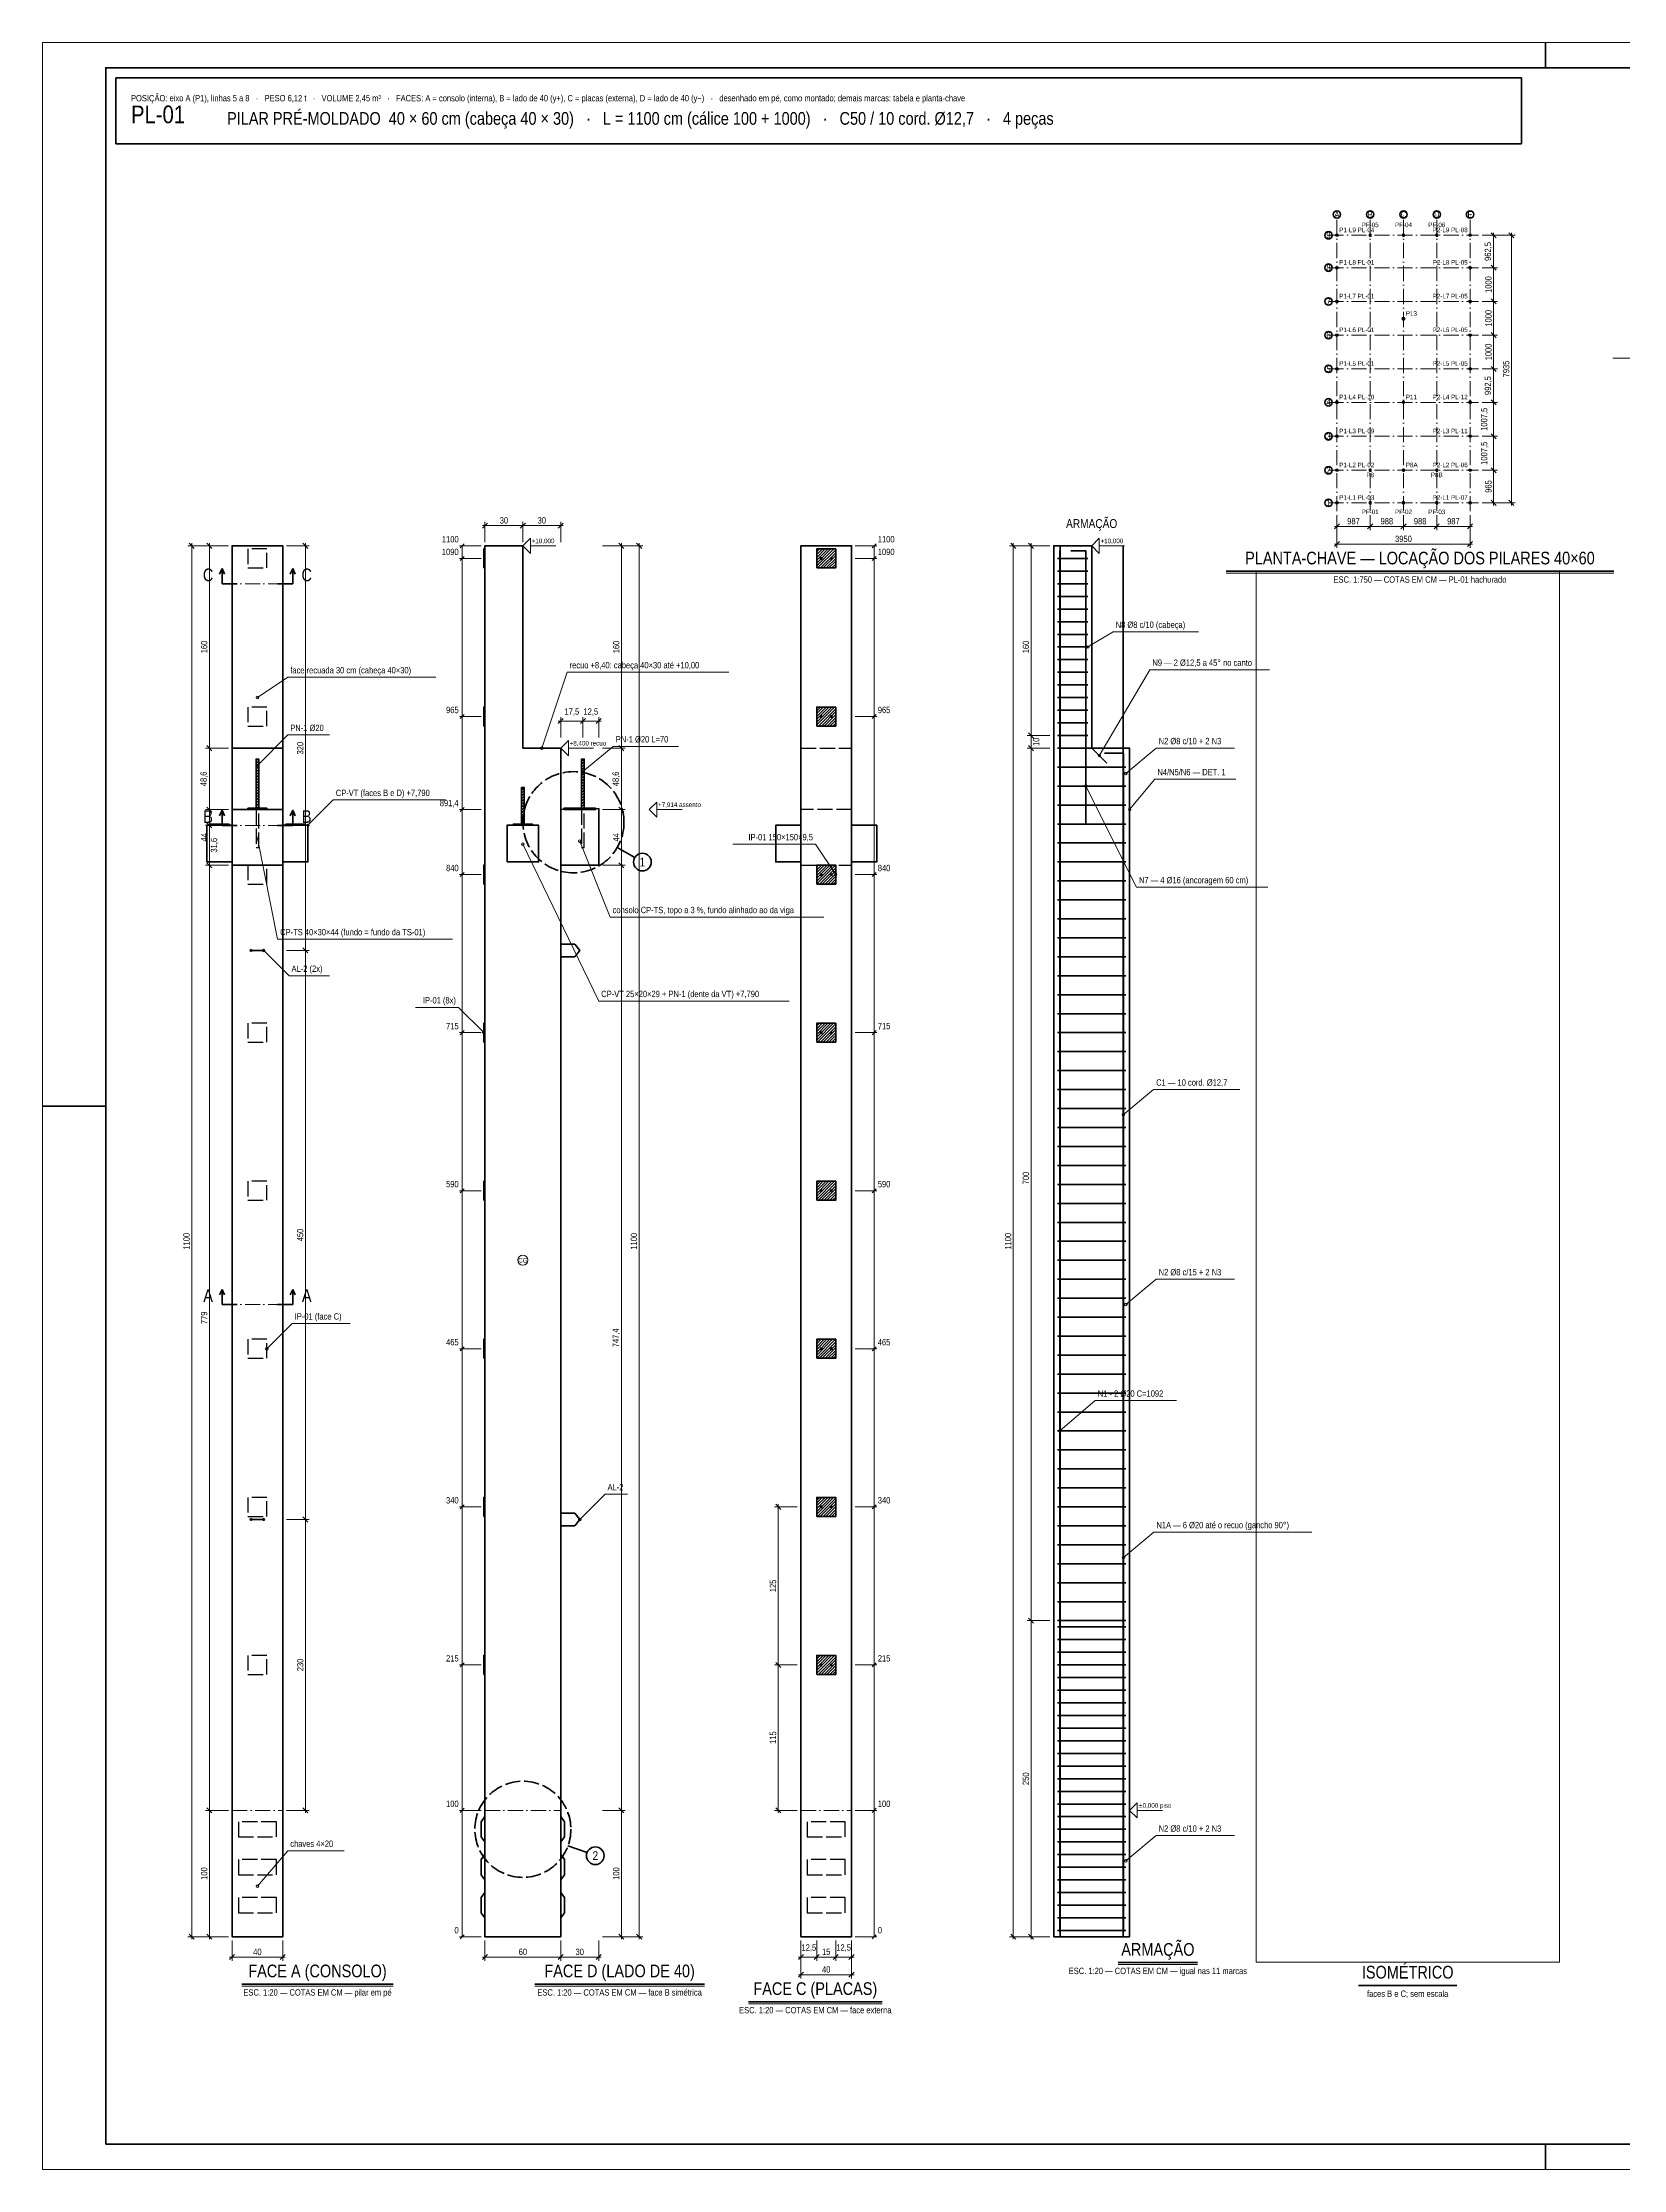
# Model space of a CAD drawing. Header units: millimetres. Extents: x 0 to 1189, y 0 to 841.
# Drawn here: x 0 to 625, y 0 to 841 of the extents above; entities that cross this region are included whole.
import ezdxf
from ezdxf.enums import TextEntityAlignment as Align

# ---------------------------------------------------------------- set-up
doc = ezdxf.new("R2010")
doc.units = ezdxf.units.MM
doc.header["$LTSCALE"] = 0.5
doc.linetypes.add('ACAD_ISO02W100', pattern=[15, 12, -3])
doc.linetypes.add('ACAD_ISO10W100', pattern=[18, 12, -3, 0, -3])
for name, color, linetype, lineweight in [('ARM_PROT', 3, 'Continuous', 50), ('ARM_TRANSV', 6, 'Continuous', 50), ('ARMADURA', 5, 'Continuous', 50), ('CARIMBO', 7, 'Continuous', 35), ('CARIMBO_FINO', 8, 'Continuous', 18), ('CHAMADA', 7, 'Continuous', 18), ('CORTADO', 7, 'Continuous', 70), ('COTA', 1, 'Continuous', 18), ('EIXO', 8, 'ACAD_ISO10W100', 18), ('HACHURA', 8, 'Continuous', 13), ('INDICACAO', 7, 'Continuous', 50), ('METALICA', 30, 'Continuous', 50), ('MOLDURA', 7, 'Continuous', 70), ('OCULTA', 8, 'ACAD_ISO02W100', 25), ('TEXTO', 7, 'Continuous', 25), ('TITULO', 7, 'Continuous', 50), ('VISTA', 7, 'Continuous', 35)]:
    doc.layers.add(name, color=color, linetype=linetype, lineweight=lineweight)
doc.styles.add('ND', font='DejaVuSansCondensed.ttf')
doc.dimstyles.new('ND', dxfattribs={"dimtxt": 2.5, "dimasz": 2, "dimexe": 1.5, "dimexo": 1.5, "dimgap": 0.8, "dimtad": 1, "dimdec": 0, "dimtxsty": 'ND', "dimtsz": 1, "dimcen": 2.5, "dimdle": 1, "dimclrd": 1, "dimclre": 1, "dimclrt": 1, "dimazin": 3, "dimtfac": 1, "dimtmove": 0, "dimatfit": 3, "dimlwd": 18, "dimlwe": 18})

msp = doc.modelspace()

# ---------------------------------------------------------------- hatches: boundary and pattern name
at = {"layer": 'HACHURA'}
h = msp.add_hatch(dxfattribs=at)
h.set_pattern_fill('ANSI31', scale=0.3)
h.paths.add_polyline_path([(511.6, 751.7), (512.4, 751.7), (512.4, 752.2333), (511.6, 752.2333)])
h = msp.add_hatch(dxfattribs=at)
h.set_pattern_fill('ANSI31', scale=0.3)
h.paths.add_polyline_path([(511.6, 738.3667), (512.4, 738.3667), (512.4, 738.9), (511.6, 738.9)])
h = msp.add_hatch(dxfattribs=at)
h.set_pattern_fill('ANSI31', scale=0.3)
h.paths.add_polyline_path([(511.6, 725.0333), (512.4, 725.0333), (512.4, 725.5667), (511.6, 725.5667)])
h = msp.add_hatch(dxfattribs=at)
h.set_pattern_fill('ANSI31', scale=0.3)
h.paths.add_polyline_path([(511.6, 711.7), (512.4, 711.7), (512.4, 712.2333), (511.6, 712.2333)])
at = {"layer": 'METALICA'}
h = msp.add_hatch(dxfattribs=at)
h.set_pattern_fill('ANSI31', scale=0.25)
h.paths.add_polyline_path([(174.525, 633.25), (175, 633.25), (175, 640.75), (174.525, 640.75)])
h = msp.add_hatch(dxfattribs=at)
h.set_pattern_fill('ANSI31', scale=0.25)
h.paths.add_polyline_path([(306.25, 633.25), (313.75, 633.25), (313.75, 640.75), (306.25, 640.75)])
h = msp.add_hatch(dxfattribs=at)
h.set_pattern_fill('ANSI31', scale=0.25)
h.paths.add_polyline_path([(174.525, 570.75), (175, 570.75), (175, 578.25), (174.525, 578.25)])
h = msp.add_hatch(dxfattribs=at)
h.set_pattern_fill('ANSI31', scale=0.25)
h.paths.add_polyline_path([(306.25, 570.75), (313.75, 570.75), (313.75, 578.25), (306.25, 578.25)])
h = msp.add_hatch(dxfattribs=at)
h.set_pattern_fill('ANSI31', scale=0.25)
h.paths.add_polyline_path([(84.5, 537.7), (85.5, 537.7), (85.5, 557.7), (84.5, 557.7)])
h = msp.add_hatch(dxfattribs=at)
h.set_pattern_fill('ANSI31', scale=0.25)
h.paths.add_polyline_path([(213.25, 537.7), (214.25, 537.7), (214.25, 557.7), (213.25, 557.7)])
h = msp.add_hatch(dxfattribs=at)
h.set_pattern_fill('ANSI31', scale=0.25)
h.paths.add_polyline_path([(189.5, 531.5), (190.5, 531.5), (190.5, 546.5), (189.5, 546.5)])
h = msp.add_hatch(dxfattribs=at)
h.set_pattern_fill('ANSI31', scale=0.25)
h.paths.add_polyline_path([(66.25, 531.5), (73.75, 531.5), (73.75, 532), (66.25, 532)])
h = msp.add_hatch(dxfattribs=at)
h.set_pattern_fill('ANSI31', scale=0.25)
h.paths.add_polyline_path([(81.25, 537.7), (88.75, 537.7), (88.75, 538.2), (81.25, 538.2)])
h = msp.add_hatch(dxfattribs=at)
h.set_pattern_fill('ANSI31', scale=0.25)
h.paths.add_polyline_path([(96.25, 531.5), (103.75, 531.5), (103.75, 532), (96.25, 532)])
h = msp.add_hatch(dxfattribs=at)
h.set_pattern_fill('ANSI31', scale=0.25)
h.paths.add_polyline_path([(186.25, 531.5), (193.75, 531.5), (193.75, 532), (186.25, 532)])
h = msp.add_hatch(dxfattribs=at)
h.set_pattern_fill('ANSI31', scale=0.25)
h.paths.add_polyline_path([(206.25, 537.7), (218.75, 537.7), (218.75, 538.2), (206.25, 538.2)])
h = msp.add_hatch(dxfattribs=at)
h.set_pattern_fill('ANSI31', scale=0.25)
h.paths.add_polyline_path([(174.525, 508.25), (175, 508.25), (175, 515.75), (174.525, 515.75)])
h = msp.add_hatch(dxfattribs=at)
h.set_pattern_fill('ANSI31', scale=0.25)
h.paths.add_polyline_path([(306.25, 508.25), (313.75, 508.25), (313.75, 515.75), (306.25, 515.75)])
h = msp.add_hatch(dxfattribs=at)
h.set_pattern_fill('ANSI31', scale=0.25)
h.paths.add_polyline_path([(174.525, 445.75), (175, 445.75), (175, 453.25), (174.525, 453.25)])
h = msp.add_hatch(dxfattribs=at)
h.set_pattern_fill('ANSI31', scale=0.25)
h.paths.add_polyline_path([(306.25, 445.75), (313.75, 445.75), (313.75, 453.25), (306.25, 453.25)])
h = msp.add_hatch(dxfattribs=at)
h.set_pattern_fill('ANSI31', scale=0.25)
h.paths.add_polyline_path([(174.525, 383.25), (175, 383.25), (175, 390.75), (174.525, 390.75)])
h = msp.add_hatch(dxfattribs=at)
h.set_pattern_fill('ANSI31', scale=0.25)
h.paths.add_polyline_path([(306.25, 383.25), (313.75, 383.25), (313.75, 390.75), (306.25, 390.75)])
h = msp.add_hatch(dxfattribs=at)
h.set_pattern_fill('ANSI31', scale=0.25)
h.paths.add_polyline_path([(174.525, 320.75), (175, 320.75), (175, 328.25), (174.525, 328.25)])
h = msp.add_hatch(dxfattribs=at)
h.set_pattern_fill('ANSI31', scale=0.25)
h.paths.add_polyline_path([(306.25, 320.75), (313.75, 320.75), (313.75, 328.25), (306.25, 328.25)])
h = msp.add_hatch(dxfattribs=at)
h.set_pattern_fill('ANSI31', scale=0.25)
h.paths.add_polyline_path([(174.525, 258.25), (175, 258.25), (175, 265.75), (174.525, 265.75)])
h = msp.add_hatch(dxfattribs=at)
h.set_pattern_fill('ANSI31', scale=0.25)
h.paths.add_polyline_path([(306.25, 258.25), (313.75, 258.25), (313.75, 265.75), (306.25, 265.75)])
h = msp.add_hatch(dxfattribs=at)
h.set_pattern_fill('ANSI31', scale=0.25)
h.paths.add_polyline_path([(174.525, 195.75), (175, 195.75), (175, 203.25), (174.525, 203.25)])
h = msp.add_hatch(dxfattribs=at)
h.set_pattern_fill('ANSI31', scale=0.25)
h.paths.add_polyline_path([(306.25, 195.75), (313.75, 195.75), (313.75, 203.25), (306.25, 203.25)])

# ---------------------------------------------------------------- linework, layer by layer
at = {"layer": 'ARM_PROT'}
for p, q in [((402.5, 92), (402.5, 642)), ((427.5, 92), (427.5, 642))]:
    msp.add_line(p, q, dxfattribs=at)
at = {"layer": 'ARM_TRANSV'}
for p, q in [((401.5, 637), (413.5, 637)), ((401.5, 632), (413.5, 632)), ((401.5, 627), (413.5, 627)), ((401.5, 622), (413.5, 622)), ((401.5, 617), (413.5, 617)), ((401.5, 612), (413.5, 612)), ((401.5, 607), (413.5, 607)), ((401.5, 602), (413.5, 602)), ((401.5, 597), (413.5, 597)), ((401.5, 592), (413.5, 592)), ((401.5, 587), (413.5, 587)), ((401.5, 582), (413.5, 582)), ((401.5, 577), (413.5, 577)), ((401.5, 572), (413.5, 572)), ((401.5, 567), (413.5, 567)), ((401.5, 562), (428.5, 562)), ((401.5, 554.5), (428.5, 554.5)), ((401.5, 547), (428.5, 547)), ((401.5, 539.5), (428.5, 539.5)), ((401.5, 532), (428.5, 532)), ((401.5, 524.5), (428.5, 524.5)), ((401.5, 517), (428.5, 517)), ((401.5, 509.5), (428.5, 509.5)), ((401.5, 502), (428.5, 502)), ((401.5, 494.5), (428.5, 494.5)), ((401.5, 487), (428.5, 487)), ((401.5, 479.5), (428.5, 479.5)), ((401.5, 472), (428.5, 472)), ((401.5, 464.5), (428.5, 464.5)), ((401.5, 457), (428.5, 457)), ((401.5, 449.5), (428.5, 449.5)), ((401.5, 442), (428.5, 442)), ((401.5, 434.5), (428.5, 434.5)), ((401.5, 427), (428.5, 427)), ((401.5, 419.5), (428.5, 419.5)), ((401.5, 412), (428.5, 412)), ((401.5, 404.5), (428.5, 404.5)), ((401.5, 397), (428.5, 397)), ((401.5, 389.5), (428.5, 389.5)), ((401.5, 382), (428.5, 382)), ((401.5, 374.5), (428.5, 374.5)), ((401.5, 367), (428.5, 367)), ((401.5, 359.5), (428.5, 359.5)), ((401.5, 352), (428.5, 352)), ((401.5, 344.5), (428.5, 344.5)), ((401.5, 337), (428.5, 337)), ((401.5, 329.5), (428.5, 329.5)), ((401.5, 322), (428.5, 322)), ((401.5, 314.5), (428.5, 314.5)), ((401.5, 307), (428.5, 307)), ((401.5, 299.5), (428.5, 299.5)), ((401.5, 292), (428.5, 292)), ((401.5, 284.5), (428.5, 284.5)), ((401.5, 277), (428.5, 277)), ((401.5, 269.5), (428.5, 269.5)), ((401.5, 262), (428.5, 262)), ((401.5, 254.5), (428.5, 254.5)), ((401.5, 247), (428.5, 247)), ((401.5, 239.5), (428.5, 239.5)), ((401.5, 232), (428.5, 232)), ((401.5, 224.5), (428.5, 224.5)), ((401.5, 217), (428.5, 217)), ((401.5, 214.5), (428.5, 214.5)), ((401.5, 209.5), (428.5, 209.5)), ((401.5, 204.5), (428.5, 204.5)), ((401.5, 199.5), (428.5, 199.5)), ((401.5, 194.5), (428.5, 194.5)), ((401.5, 189.5), (428.5, 189.5)), ((401.5, 184.5), (428.5, 184.5)), ((401.5, 179.5), (428.5, 179.5)), ((401.5, 174.5), (428.5, 174.5)), ((401.5, 169.5), (428.5, 169.5)), ((401.5, 164.5), (428.5, 164.5)), ((401.5, 159.5), (428.5, 159.5)), ((401.5, 154.5), (428.5, 154.5)), ((401.5, 149.5), (428.5, 149.5)), ((401.5, 144.5), (428.5, 144.5)), ((401.5, 139.5), (428.5, 139.5)), ((401.5, 134.5), (428.5, 134.5)), ((401.5, 129.5), (428.5, 129.5)), ((401.5, 124.5), (428.5, 124.5)), ((401.5, 119.5), (428.5, 119.5)), ((401.5, 114.5), (428.5, 114.5)), ((401.5, 109.5), (428.5, 109.5)), ((401.5, 104.5), (428.5, 104.5)), ((401.5, 99.5), (428.5, 99.5)), ((401.5, 94.5), (428.5, 94.5))]:
    msp.add_line(p, q, dxfattribs=at)
at = {"layer": 'ARMADURA'}
msp.add_line((415, 562), (421, 556), dxfattribs=at)
for points in [[(402.4, 94), (402.4, 640)], [(412.7, 532), (412.7, 640), (406.7, 640)], [(427.6, 94), (427.6, 560), (420.1, 560)]]:
    msp.add_lwpolyline(points, dxfattribs=at)
at = {"layer": 'CARIMBO'}
msp.add_lwpolyline([(29, 801), (585, 801), (585, 827), (29, 827)], close=True, dxfattribs=at)
at = {"layer": 'CARIMBO_FINO'}
for points in [[(0, 0), (1189, 0), (1189, 841), (0, 841)], [(480, 82), (600, 82), (600, 632), (480, 632)]]:
    msp.add_lwpolyline(points, close=True, dxfattribs=at)
at = {"layer": 'CHAMADA'}
for p, q in [((468.1671, 631.1667), (621.5329, 631.1667)), ((425.4676, 81), (456.9044, 81)), ((78.8848, 72.5), (138.6638, 72.5)), ((194.6917, 72.5), (261.8384, 72.5)), ((279.2577, 65.5), (332.1043, 65.5))]:
    msp.add_line(p, q, dxfattribs=at)
for points in [[(674.8, 706.2), (664.8, 716.2), (621.1423, 716.2)], [(413.5, 602), (423.5, 608), (457.1996, 608)], [(85, 582), (97, 590), (155.5288, 590)], [(197.5, 562), (207.5, 592), (271.4759, 592)], [(418, 559), (438, 593), (485.3098, 593)], [(85, 555.2), (97, 567.2), (113.5764, 567.2)], [(213.75, 552.7), (225.75, 562.7), (251.5343, 562.7)], [(428.5, 552), (440.5, 562), (471.5372, 562)], [(412.7, 547), (432.7, 507), (484.7352, 507)], [(430, 537.7), (440, 549.7), (472.0653, 549.7)], [(105, 531.5), (115, 541.5), (159.4129, 541.5)], [(85, 526.45), (93, 486.45), (162.2053, 486.45)], [(190, 524), (220, 462), (295.3423, 462)], [(212.5, 525.2), (224.5, 495.2), (308.9883, 495.2)], [(313.75, 512), (305.75, 524), (273.112, 524)], [(87.5, 482), (97.5, 472), (113.579, 472)], [(174.525, 449.5), (164.525, 459.5), (147.5417, 459.5)], [(427.5, 417), (439.5, 427), (473.6316, 427)], [(428.5, 342), (440.5, 352), (471.5372, 352)], [(88.75, 324.5), (98.75, 334.5), (121.6509, 334.5)], [(402.4, 292), (416.4, 304), (448.6076, 304)], [(212.5, 257), (222.5, 267), (231.4039, 267)], [(427.6, 242), (439.6, 252), (502.0287, 252)], [(428.5, 122), (440.5, 132), (471.5372, 132)], [(85, 112), (97, 126), (119.3265, 126)]]:
    msp.add_lwpolyline(points, dxfattribs=at)
for centre in [(413.5, 602), (85, 582), (85, 555.2), (197.5, 562), (418, 559), (213.75, 552.7), (412.7, 547), (428.5, 552), (105, 531.5), (430, 537.7), (85, 526.45), (190, 524), (212.5, 525.2), (313.75, 512), (87.5, 482), (174.525, 449.5), (427.5, 417), (428.5, 342), (88.75, 324.5), (402.4, 292), (212.5, 257), (427.6, 242), (428.5, 122), (85, 112)]:
    msp.add_circle(centre, 0.5, dxfattribs=at)
at = {"layer": 'CORTADO'}
for points in [[(511.6, 764.5333), (512.4, 764.5333), (512.4, 765.0667), (511.6, 765.0667)], [(524.8933, 764.4), (525.4267, 764.4), (525.4267, 765.2), (524.8933, 765.2)], [(538.0667, 764.4), (538.6, 764.4), (538.6, 765.2), (538.0667, 765.2)], [(551.24, 764.4), (551.7733, 764.4), (551.7733, 765.2), (551.24, 765.2)], [(564.2667, 764.5333), (565.0667, 764.5333), (565.0667, 765.0667), (564.2667, 765.0667)], [(511.6, 751.7), (512.4, 751.7), (512.4, 752.2333), (511.6, 752.2333)], [(564.2667, 751.7), (565.0667, 751.7), (565.0667, 752.2333), (564.2667, 752.2333)], [(511.6, 738.3667), (512.4, 738.3667), (512.4, 738.9), (511.6, 738.9)], [(564.2667, 738.3667), (565.0667, 738.3667), (565.0667, 738.9), (564.2667, 738.9)], [(511.6, 725.0333), (512.4, 725.0333), (512.4, 725.5667), (511.6, 725.5667)], [(564.2667, 725.0333), (565.0667, 725.0333), (565.0667, 725.5667), (564.2667, 725.5667)], [(511.6, 711.7), (512.4, 711.7), (512.4, 712.2333), (511.6, 712.2333)], [(564.2667, 711.7), (565.0667, 711.7), (565.0667, 712.2333), (564.2667, 712.2333)], [(511.6, 698.4667), (512.4, 698.4667), (512.4, 699), (511.6, 699)], [(564.2667, 698.4667), (565.0667, 698.4667), (565.0667, 699), (564.2667, 699)], [(511.6, 685.0333), (512.4, 685.0333), (512.4, 685.5667), (511.6, 685.5667)], [(564.2667, 685.0333), (565.0667, 685.0333), (565.0667, 685.5667), (564.2667, 685.5667)], [(511.6, 671.6), (512.4, 671.6), (512.4, 672.1333), (511.6, 672.1333)], [(564.2667, 671.6), (565.0667, 671.6), (565.0667, 672.1333), (564.2667, 672.1333)], [(511.6, 658.7333), (512.4, 658.7333), (512.4, 659.2667), (511.6, 659.2667)], [(524.8933, 658.6), (525.4267, 658.6), (525.4267, 659.4), (524.8933, 659.4)], [(538.0667, 658.6), (538.6, 658.6), (538.6, 659.4), (538.0667, 659.4)], [(551.24, 658.6), (551.7733, 658.6), (551.7733, 659.4), (551.24, 659.4)], [(564.2667, 658.7333), (565.0667, 658.7333), (565.0667, 659.2667), (564.2667, 659.2667)]]:
    msp.add_lwpolyline(points, close=True, dxfattribs=at)
at = {"layer": 'COTA'}
for p, q in [((173.5, 642), (165, 642)), ((165.2, 641.2), (166.8, 642.8)), ((166, 92), (166, 642)), ((193, 642), (203, 642)), ((321.5, 642), (330, 642)), ((328.2, 641.2), (329.8, 642.8)), ((329, 92), (329, 642)), ((418, 642), (428, 642)), ((173.5, 637), (165, 637)), ((165.2, 636.2), (166.8, 637.8)), ((321.5, 637), (330, 637)), ((328.2, 636.2), (329.8, 637.8)), ((173.5, 574.5), (165, 574.5)), ((165.2, 573.7), (166.8, 575.3)), ((321.5, 574.5), (330, 574.5)), ((328.2, 573.7), (329.8, 575.3)), ((208, 562), (218, 562)), ((165.2, 536.9), (166.8, 538.5)), ((173.5, 537.7), (165, 537.7)), ((243, 537.7), (253, 537.7)), ((173.5, 512), (165, 512)), ((165.2, 511.2), (166.8, 512.8)), ((321.5, 512), (330, 512)), ((328.2, 511.2), (329.8, 512.8)), ((173.5, 449.5), (165, 449.5)), ((165.2, 448.7), (166.8, 450.3)), ((321.5, 449.5), (330, 449.5)), ((328.2, 448.7), (329.8, 450.3)), ((173.5, 387), (165, 387)), ((165.2, 386.2), (166.8, 387.8)), ((321.5, 387), (330, 387)), ((328.2, 386.2), (329.8, 387.8)), ((173.5, 324.5), (165, 324.5)), ((165.2, 323.7), (166.8, 325.3)), ((321.5, 324.5), (330, 324.5)), ((328.2, 323.7), (329.8, 325.3)), ((173.5, 262), (165, 262)), ((165.2, 261.2), (166.8, 262.8)), ((321.5, 262), (330, 262)), ((328.2, 261.2), (329.8, 262.8)), ((173.5, 199.5), (165, 199.5)), ((165.2, 198.7), (166.8, 200.3)), ((321.5, 199.5), (330, 199.5)), ((328.2, 198.7), (329.8, 200.3)), ((173.5, 142), (165, 142)), ((165.2, 141.2), (166.8, 142.8)), ((321.5, 142), (330, 142)), ((328.2, 141.2), (329.8, 142.8)), ((433, 142), (443, 142)), ((165.2, 91.2), (166.8, 92.8)), ((328.2, 91.2), (329.8, 92.8)), ((173.5, 92), (165, 92)), ((321.5, 92), (330, 92))]:
    msp.add_line(p, q, dxfattribs=at)
for points in [[(190, 642), (193, 645), (193, 639), (190, 642)], [(415, 642), (418, 645), (418, 639), (415, 642)], [(205, 562), (208, 565), (208, 559), (205, 562)], [(240, 537.7), (243, 540.7), (243, 534.7), (240, 537.7)], [(430, 142), (433, 145), (433, 139), (430, 142)]]:
    msp.add_lwpolyline(points, dxfattribs=at)
msp.add_circle((190, 359.5), 2, dxfattribs=at)
at = {"layer": 'EIXO'}
for p, q in [((512, 655.6667), (512, 773)), ((525.16, 655.6667), (525.16, 773)), ((538.3333, 655.6667), (538.3333, 773)), ((551.5067, 655.6667), (551.5067, 773)), ((564.6667, 655.6667), (564.6667, 773)), ((508.6667, 764.8), (568, 764.8)), ((508.6667, 751.9667), (568, 751.9667)), ((508.6667, 738.6333), (568, 738.6333)), ((508.6667, 725.3), (568, 725.3)), ((508.6667, 711.9667), (568, 711.9667)), ((508.6667, 698.7333), (568, 698.7333)), ((508.6667, 685.3), (568, 685.3)), ((508.6667, 671.8667), (568, 671.8667)), ((508.6667, 659), (568, 659)), ((71, 627), (99, 627)), ((71, 531.45), (99, 531.45)), ((71, 342), (99, 342)), ((75, 142), (95, 142)), ((175, 142), (205, 142)), ((300, 142), (320, 142))]:
    msp.add_line(p, q, dxfattribs=at)
at = {"layer": 'INDICACAO'}
for p, q in [((71, 633), (70, 630.8)), ((71, 627), (71, 633)), ((71, 633), (72, 630.8)), ((99, 633), (98, 630.8)), ((99, 627), (99, 633)), ((99, 633), (100, 630.8)), ((71, 627), (77, 627)), ((99, 627), (93, 627)), ((71, 537.45), (70, 535.25)), ((71, 531.45), (71, 537.45)), ((71, 537.45), (72, 535.25)), ((71, 531.45), (77, 531.45)), ((99, 531.45), (93, 531.45)), ((99, 537.45), (98, 535.25)), ((99, 531.45), (99, 537.45)), ((99, 537.45), (100, 535.25)), ((227.3205, 522.7), (234.2487, 518.7)), ((71, 348), (70, 345.8)), ((71, 342), (71, 348)), ((71, 348), (72, 345.8)), ((99, 348), (98, 345.8)), ((99, 342), (99, 348)), ((99, 348), (100, 345.8)), ((71, 342), (77, 342)), ((99, 342), (93, 342)), ((207.8542, 128.0016), (215.3717, 125.2655))]:
    msp.add_line(p, q, dxfattribs=at)
at = {"layer": 'INDICACAO', "linetype": 'ACAD_ISO02W100'}
for centre, radius in [((210, 532.7), 20), ((190, 134.5), 19)]:
    msp.add_circle(centre, radius, dxfattribs=at)
at = {"layer": 'INDICACAO'}
for centre in [(237.2798, 516.95), (218.6606, 124.0684)]:
    msp.add_circle(centre, 3.5, dxfattribs=at)
at = {"layer": 'METALICA'}
for p, q in [((82.5, 482), (87.5, 482)), ((82.5, 257), (87.5, 257))]:
    msp.add_line(p, q, dxfattribs=at)
for points in [[(174.525, 633.25), (175, 633.25), (175, 640.75), (174.525, 640.75)], [(306.25, 633.25), (313.75, 633.25), (313.75, 640.75), (306.25, 640.75)], [(174.525, 570.75), (175, 570.75), (175, 578.25), (174.525, 578.25)], [(306.25, 570.75), (313.75, 570.75), (313.75, 578.25), (306.25, 578.25)], [(84.5, 537.7), (85.5, 537.7), (85.5, 557.7), (84.5, 557.7)], [(213.25, 537.7), (214.25, 537.7), (214.25, 557.7), (213.25, 557.7)], [(189.5, 531.5), (190.5, 531.5), (190.5, 546.5), (189.5, 546.5)], [(66.25, 531.5), (73.75, 531.5), (73.75, 532), (66.25, 532)], [(81.25, 537.7), (88.75, 537.7), (88.75, 538.2), (81.25, 538.2)], [(96.25, 531.5), (103.75, 531.5), (103.75, 532), (96.25, 532)], [(186.25, 531.5), (193.75, 531.5), (193.75, 532), (186.25, 532)], [(206.25, 537.7), (218.75, 537.7), (218.75, 538.2), (206.25, 538.2)], [(174.525, 508.25), (175, 508.25), (175, 515.75), (174.525, 515.75)], [(306.25, 508.25), (313.75, 508.25), (313.75, 515.75), (306.25, 515.75)], [(174.525, 445.75), (175, 445.75), (175, 453.25), (174.525, 453.25)], [(306.25, 445.75), (313.75, 445.75), (313.75, 453.25), (306.25, 453.25)], [(174.525, 383.25), (175, 383.25), (175, 390.75), (174.525, 390.75)], [(306.25, 383.25), (313.75, 383.25), (313.75, 390.75), (306.25, 390.75)], [(174.525, 320.75), (175, 320.75), (175, 328.25), (174.525, 328.25)], [(306.25, 320.75), (313.75, 320.75), (313.75, 328.25), (306.25, 328.25)], [(174.525, 258.25), (175, 258.25), (175, 265.75), (174.525, 265.75)], [(306.25, 258.25), (313.75, 258.25), (313.75, 265.75), (306.25, 265.75)], [(174.525, 195.75), (175, 195.75), (175, 203.25), (174.525, 203.25)], [(306.25, 195.75), (313.75, 195.75), (313.75, 203.25), (306.25, 203.25)]]:
    msp.add_lwpolyline(points, close=True, dxfattribs=at)
for points in [[(205, 479.5), (210.5, 479.5), (212.5, 482), (210.5, 484.5), (205, 484.5)], [(205, 254.5), (210.5, 254.5), (212.5, 257), (210.5, 259.5), (205, 259.5)]]:
    msp.add_lwpolyline(points, dxfattribs=at)
for centre in [(82.5, 482), (87.5, 482), (82.5, 257), (87.5, 257)]:
    msp.add_circle(centre, 0.3175, dxfattribs=at)
at = {"layer": 'MOLDURA'}
for p, q in [((594.5, 831), (594.5, 841)), ((0, 420.5), (25, 420.5)), ((594.5, 0), (594.5, 10))]:
    msp.add_line(p, q, dxfattribs=at)
msp.add_lwpolyline([(25, 10), (1179, 10), (1179, 831), (25, 831)], close=True, dxfattribs=at)
at = {"layer": 'OCULTA'}
msp.add_line((300, 562), (320, 562), dxfattribs=at)
for points in [[(81.25, 633.25), (88.75, 633.25), (88.75, 640.75), (81.25, 640.75)], [(81.25, 570.75), (88.75, 570.75), (88.75, 578.25), (81.25, 578.25)], [(84.5, 522.7), (85.5, 522.7), (85.5, 537.7), (84.5, 537.7)], [(213.25, 522.7), (214.25, 522.7), (214.25, 537.7), (213.25, 537.7)], [(300, 515.7), (320, 515.7), (320, 537.7), (300, 537.7)], [(81.25, 508.25), (88.75, 508.25), (88.75, 515.75), (81.25, 515.75)], [(81.25, 445.75), (88.75, 445.75), (88.75, 453.25), (81.25, 453.25)], [(81.25, 383.25), (88.75, 383.25), (88.75, 390.75), (81.25, 390.75)], [(81.25, 320.75), (88.75, 320.75), (88.75, 328.25), (81.25, 328.25)], [(81.25, 258.25), (88.75, 258.25), (88.75, 265.75), (81.25, 265.75)], [(81.25, 195.75), (88.75, 195.75), (88.75, 203.25), (81.25, 203.25)], [(77.5, 131.5), (92.5, 131.5), (92.5, 137.5), (77.5, 137.5)], [(302.5, 131.5), (317.5, 131.5), (317.5, 137.5), (302.5, 137.5)], [(77.5, 116.5), (92.5, 116.5), (92.5, 122.5), (77.5, 122.5)], [(302.5, 116.5), (317.5, 116.5), (317.5, 122.5), (302.5, 122.5)], [(77.5, 101.5), (92.5, 101.5), (92.5, 107.5), (77.5, 107.5)], [(302.5, 101.5), (317.5, 101.5), (317.5, 107.5), (302.5, 107.5)]]:
    msp.add_lwpolyline(points, close=True, dxfattribs=at)
at = {"layer": 'TITULO'}
for p, q in [((468.1671, 631.9667), (621.5329, 631.9667)), ((425.4676, 81.8), (456.9044, 81.8)), ((78.8848, 73.3), (138.6638, 73.3)), ((194.6917, 73.3), (261.8384, 73.3)), ((520.5727, 72.8), (559.4273, 72.8)), ((279.2577, 66.3), (332.1043, 66.3))]:
    msp.add_line(p, q, dxfattribs=at)
at = {"layer": 'VISTA'}
for p, q in [((75, 562), (95, 562)), ((75, 515.7), (95, 515.7)), ((183.75, 517), (196.25, 517))]:
    msp.add_line(p, q, dxfattribs=at)
for points in [[(537.9333, 731.3667), (538.7333, 731.3667), (538.7333, 732.1667), (537.9333, 732.1667)], [(538.0667, 698.4667), (538.6, 698.4667), (538.6, 699), (538.0667, 699)], [(524.8933, 671.4667), (525.4267, 671.4667), (525.4267, 672.2667), (524.8933, 672.2667)], [(538.0667, 671.4667), (538.6, 671.4667), (538.6, 672.2667), (538.0667, 672.2667)], [(551.24, 671.4667), (551.7733, 671.4667), (551.7733, 672.2667), (551.24, 672.2667)], [(75, 92), (95, 92), (95, 642), (75, 642)], [(175, 92), (205, 92), (205, 562), (190, 562), (190, 642), (175, 642)], [(300, 92), (320, 92), (320, 642), (300, 642)], [(400, 92), (430, 92), (430, 562), (415, 562), (415, 642), (400, 642)], [(75, 515.7), (95, 515.7), (95, 537.7), (75, 537.7)], [(183.75, 517), (196.25, 517), (196.25, 531.5), (183.75, 531.5)]]:
    msp.add_lwpolyline(points, close=True, dxfattribs=at)
for points in [[(75, 517), (65, 517), (65, 531.5), (75, 531.5)], [(95, 517), (105, 517), (105, 531.5), (95, 531.5)], [(205, 515.7), (220, 515.7), (220, 538.15), (205, 537.7)], [(300, 517), (290, 517), (290, 531.5), (300, 531.5)], [(320, 517), (330, 517), (330, 531.5), (320, 531.5)], [(175, 129.5), (173.5, 131.5), (173.5, 137.5), (175, 139.5)], [(205, 129.5), (206.5, 131.5), (206.5, 137.5), (205, 139.5)], [(175, 114.5), (173.5, 116.5), (173.5, 122.5), (175, 124.5)], [(205, 114.5), (206.5, 116.5), (206.5, 122.5), (205, 124.5)], [(175, 99.5), (173.5, 101.5), (173.5, 107.5), (175, 109.5)], [(205, 99.5), (206.5, 101.5), (206.5, 107.5), (205, 109.5)]]:
    msp.add_lwpolyline(points, dxfattribs=at)
for centre, radius in [((512, 773), 1.4667), ((525.16, 773), 1.4667), ((538.3333, 773), 1.4667), ((551.5067, 773), 1.4667), ((564.6667, 773), 1.4667), ((508.6667, 764.8), 1.4667), ((508.6667, 751.9667), 1.4667), ((508.6667, 738.6333), 1.4667), ((508.6667, 725.3), 1.4667), ((508.6667, 711.9667), 1.4667), ((508.6667, 698.7333), 1.4667), ((508.6667, 685.3), 1.4667), ((508.6667, 671.8667), 1.4667), ((508.6667, 659), 1.4667), ((308, 637), 0.3125), ((312, 637), 0.3125), ((308, 574.5), 0.3125), ((312, 574.5), 0.3125), ((308, 512), 0.3125), ((312, 512), 0.3125), ((308, 449.5), 0.3125), ((312, 449.5), 0.3125), ((308, 387), 0.3125), ((312, 387), 0.3125), ((308, 324.5), 0.3125), ((312, 324.5), 0.3125), ((308, 262), 0.3125), ((312, 262), 0.3125), ((308, 199.5), 0.3125), ((312, 199.5), 0.3125)]:
    msp.add_circle(centre, radius, dxfattribs=at)

# ---------------------------------------------------------------- texts
at = {"layer": 'COTA', "style": 'ND'}
for s, p in [('1100', (164.6, 642.6)), ('1090', (164.6, 637.6)), ('965', (164.6, 575.1)), ('891,4', (164.6, 538.3)), ('840', (164.6, 512.6)), ('715', (164.6, 450.1)), ('590', (164.6, 387.6)), ('465', (164.6, 325.1)), ('340', (164.6, 262.6)), ('215', (164.6, 200.1)), ('100', (164.6, 142.6)), ('0', (164.6, 92.6))]:
    msp.add_text(s, height=2.5, dxfattribs=at).set_placement(p, align=Align.BOTTOM_RIGHT)
for s, height, p in [('+10,000', 1.8, (193.5, 642.5)), ('1100', 2.5, (330.4, 642.6)), ('1090', 2.5, (330.4, 637.6)), ('+10,000', 1.8, (418.5, 642.5)), ('965', 2.5, (330.4, 575.1)), ('+8,400 recuo', 1.8, (208.5, 562.5)), ('+7,914 assento', 1.8, (243.5, 538.2)), ('840', 2.5, (330.4, 512.6)), ('715', 2.5, (330.4, 450.1)), ('590', 2.5, (330.4, 387.6)), ('465', 2.5, (330.4, 325.1)), ('340', 2.5, (330.4, 262.6)), ('215', 2.5, (330.4, 200.1)), ('100', 2.5, (330.4, 142.6)), ('±0,000 piso', 1.8, (433.5, 142.5)), ('0', 2.5, (330.4, 92.6))]:
    msp.add_text(s, height=height, dxfattribs=at).set_placement(p, align=Align.BOTTOM_LEFT)
at = {"layer": 'TEXTO', "style": 'ND'}
for s, height, p in [('POSIÇÃO: eixo A (P1), linhas 5 a 8   ·   PESO 6,12 t   ·   VOLUME 2,45 m³   ·   FACES: A = consolo (interna), B = lado de 40 (y+), C = placas (externa), D = lado de 40 (y−)   ·   desenhado em pé, como montado; demais marcas: tabela e planta-chave', 2.5, (35, 817)), ('P1-L9 PL-04', 1.8, (512.9333, 765.4667)), ('P1-L8 PL-01', 1.8, (512.9333, 752.6333)), ('P1-L7 PL-01', 1.8, (512.9333, 739.3)), ('P13', 1.8, (539.2667, 732.4333)), ('P1-L6 PL-01', 1.8, (512.9333, 725.9667)), ('P1-L5 PL-01', 1.8, (512.9333, 712.6333)), ('P1-L4 PL-10', 1.8, (512.9333, 699.4)), ('P11', 1.8, (539.2667, 699.4)), ('P1-L3 PL-09', 1.8, (512.9333, 685.9667)), ('P1-L2 PL-02', 1.8, (512.9333, 672.5333)), ('P8A', 1.8, (539.2667, 672.5333)), ('P1-L1 PL-03', 1.8, (512.9333, 659.6667)), ('N8 Ø8 c/10 (cabeça)', 2.5, (424.5, 608.8)), ('N9 — 2 Ø12,5 a 45° no canto', 2.5, (439, 593.8)), ('face recuada 30 cm (cabeça 40×30)', 2.5, (98, 590.8)), ('recuo +8,40: cabeça 40×30 até +10,00', 2.5, (208.5, 592.8)), ('PN-1 Ø20', 2.5, (98, 568)), ('PN-1 Ø20 L=70', 2.5, (226.75, 563.5)), ('N2 Ø8 c/10 + 2 N3', 2.5, (441.5, 562.8)), ('N4/N5/N6 — DET. 1', 2.5, (441, 550.5)), ('CP-VT (faces B e D) +7,790', 2.5, (116, 542.3)), ('N7 — 4 Ø16 (ancoragem 60 cm)', 2.5, (433.7, 507.8)), ('consolo CP-TS, topo a 3 %, fundo alinhado ao da viga', 2.5, (225.5, 496)), ('CP-TS 40×30×44 (fundo = fundo da TS-01)', 2.5, (94, 487.25)), ('AL-2 (2x)', 2.5, (98.5, 472.8)), ('CP-VT 25×20×29 + PN-1 (dente da VT) +7,790', 2.5, (221, 462.8)), ('C1 — 10 cord. Ø12,7', 2.5, (440.5, 427.8)), ('N2 Ø8 c/15 + 2 N3', 2.5, (441.5, 352.8)), ('IP-01 (face C)', 2.5, (99.75, 335.3)), ('N1 - 2 Ø20 C=1092', 2.5, (417.4, 304.8)), ('AL-2', 2.5, (223.5, 267.8)), ('N1A — 6 Ø20 até o recuo (gancho 90°)', 2.5, (440.6, 252.8)), ('N2 Ø8 c/10 + 2 N3', 2.5, (441.5, 132.8)), ('chaves 4×20', 2.5, (98, 126.8))]:
    msp.add_text(s, height=height, dxfattribs=at).set_placement(p, align=Align.BOTTOM_LEFT)
for s, height, p in [('A', 2.5, (512, 773)), ('B', 2.5, (525.16, 773)), ('C', 2.5, (538.3333, 773)), ('D', 2.5, (551.5067, 773)), ('E', 2.5, (564.6667, 773)), ('9', 2.5, (508.6667, 764.8)), ('8', 2.5, (508.6667, 751.9667)), ('7', 2.5, (508.6667, 738.6333)), ('6', 2.5, (508.6667, 725.3)), ('5', 2.5, (508.6667, 711.9667)), ('4', 2.5, (508.6667, 698.7333)), ('3', 2.5, (508.6667, 685.3)), ('2', 2.5, (508.6667, 671.8667)), ('1', 2.5, (508.6667, 659)), ('CG', 1.8, (190, 359.5))]:
    msp.add_text(s, height=height, dxfattribs=at).set_placement(p, align=Align.MIDDLE_CENTER)
for s, height, p in [('PF-05', 1.8, (525.16, 767.4667)), ('PF-04', 1.8, (538.3333, 767.4667)), ('PF-06', 1.8, (551.5067, 767.4667)), ('ARMAÇÃO', 3.5, (415, 648)), ('ESC. 1:750 — COTAS EM CM — PL-01 hachurado', 2.5, (544.85, 626.6667)), ('ESC. 1:20 — COTAS EM CM — igual nas 11 marcas', 2.5, (441.186, 76.5)), ('ESC. 1:20 — COTAS EM CM — pilar em pé', 2.5, (108.7743, 68)), ('ESC. 1:20 — COTAS EM CM — face B simétrica', 2.5, (228.265, 68)), ('faces B e C; sem escala', 2.5, (540, 67.5)), ('ESC. 1:20 — COTAS EM CM — face externa', 2.5, (305.681, 61))]:
    msp.add_text(s, height=height, dxfattribs=at).set_placement(p, align=Align.BOTTOM_CENTER)
for s, height, p in [('P2-L9 PL-08', 1.8, (563.7333, 765.4667)), ('P2-L8 PL-05', 1.8, (563.7333, 752.6333)), ('P2-L7 PL-05', 1.8, (563.7333, 739.3)), ('P2-L6 PL-05', 1.8, (563.7333, 725.9667)), ('P2-L5 PL-05', 1.8, (563.7333, 712.6333)), ('P2-L4 PL-12', 1.8, (563.7333, 699.4)), ('P2-L3 PL-11', 1.8, (563.7333, 685.9667)), ('P2-L2 PL-06', 1.8, (563.7333, 672.5333)), ('P2-L1 PL-07', 1.8, (563.7333, 659.6667)), ('IP-01 150×150×9,5', 2.5, (304.75, 524.8)), ('IP-01 (8x)', 2.5, (163.525, 460.3))]:
    msp.add_text(s, height=height, dxfattribs=at).set_placement(p, align=Align.BOTTOM_RIGHT)
for s, p in [('P8', (525.16, 670.9333)), ('P8B', (551.5067, 670.9333)), ('PF-01', (525.16, 656.3333)), ('PF-02', (538.3333, 656.3333)), ('PF-03', (551.5067, 656.3333))]:
    msp.add_text(s, height=1.8, dxfattribs=at).set_placement(p, align=Align.TOP_CENTER)
at = {"layer": 'TITULO', "style": 'ND'}
for s, height, p in [('PL-01', 7, (35, 807)), ('PILAR PRÉ-MOLDADO  40 × 60 cm (cabeça 40 × 30)   ·   L = 1100 cm (cálice 100 + 1000)   ·   C50 / 10 cord. Ø12,7   ·   4 peças', 5, (73, 807))]:
    msp.add_text(s, height=height, dxfattribs=at).set_placement(p, align=Align.BOTTOM_LEFT)
for s, p in [('PLANTA-CHAVE — LOCAÇÃO DOS PILARES 40×60', (544.85, 633.1667)), ('ARMAÇÃO', (441.186, 83)), ('FACE A (CONSOLO)', (108.7743, 74.5)), ('FACE D (LADO DE 40)', (228.265, 74.5)), ('ISOMÉTRICO', (540, 74)), ('FACE C (PLACAS)', (305.681, 67.5))]:
    msp.add_text(s, height=5, dxfattribs=at).set_placement(p, align=Align.BOTTOM_CENTER)
for s, height, p in [('C', 5, (65.5, 630.5)), ('C', 5, (104.5, 630.5)), ('B', 5, (65.5, 534.95)), ('B', 5, (104.5, 534.95)), ('1', 3.5, (237.2798, 516.95)), ('A', 5, (65.5, 345.5)), ('A', 5, (104.5, 345.5)), ('2', 3.5, (218.6606, 124.0684))]:
    msp.add_text(s, height=height, dxfattribs=at).set_placement(p, align=Align.MIDDLE_CENTER)

# ---------------------------------------------------------------- dimensions: what is measured, and where the dimension line sits
at = {"layer": 'COTA'}
for base, p1, p2, override in [((574, 751.9667), (568, 751.9667), (568, 764.8), {"dimdec": 1, "dimlfac": 75, "dimzin": 8}), ((581, 659), (568, 659), (568, 764.8), {"dimdec": 1, "dimlfac": 75, "dimzin": 8}), ((574, 738.6333), (568, 738.6333), (568, 751.9667), {"dimdec": 1, "dimlfac": 75, "dimzin": 8}), ((574, 725.3), (568, 725.3), (568, 738.6333), {"dimdec": 1, "dimlfac": 75, "dimzin": 8}), ((574, 711.9667), (568, 711.9667), (568, 725.3), {"dimdec": 1, "dimlfac": 75, "dimzin": 8}), ((574, 698.7333), (568, 698.7333), (568, 711.9667), {"dimdec": 1, "dimlfac": 75, "dimzin": 8}), ((574, 685.3), (568, 685.3), (568, 698.7333), {"dimdec": 1, "dimlfac": 75, "dimzin": 8}), ((574, 671.8667), (568, 671.8667), (568, 685.3), {"dimdec": 1, "dimlfac": 75, "dimzin": 8}), ((574, 659), (568, 659), (568, 671.8667), {"dimdec": 1, "dimlfac": 75, "dimzin": 8}), ((59, 92), (75, 92), (75, 642), {"dimdec": 1, "dimlfac": 2, "dimzin": 8}), ((66, 562), (75, 562), (75, 642), {"dimdec": 1, "dimlfac": 2, "dimzin": 8}), ((104, 482), (95, 482), (95, 642), {"dimdec": 1, "dimlfac": 2, "dimzin": 8}), ((229, 562), (220, 562), (220, 642), {"dimdec": 1, "dimlfac": 2, "dimzin": 8}), ((236, 92), (220, 92), (220, 642), {"dimdec": 1, "dimlfac": 2, "dimzin": 8}), ((384, 92), (400, 92), (400, 642), {"dimdec": 1, "dimlfac": 2, "dimzin": 8}), ((391, 562), (400, 562), (400, 642), {"dimdec": 1, "dimlfac": 2, "dimzin": 8}), ((391, 217), (400, 217), (400, 567), {"dimdec": 1, "dimlfac": 2, "dimzin": 8}), ((391, 567), (400, 567), (400, 562), {"dimdec": 1, "dimlfac": 2, "dimzin": 8}), ((66, 537.7), (75, 537.7), (75, 562), {"dimdec": 1, "dimlfac": 2, "dimzin": 8}), ((229, 537.7), (220, 537.7), (220, 562), {"dimdec": 1, "dimlfac": 2, "dimzin": 8}), ((66, 515.7), (75, 515.7), (75, 537.7), {"dimdec": 1, "dimlfac": 2, "dimzin": 8}), ((229, 515.7), (220, 515.7), (220, 537.7), {"dimdec": 1, "dimlfac": 2, "dimzin": 8}), ((66, 142), (75, 142), (75, 531.5), {"dimdec": 1, "dimlfac": 2, "dimzin": 8}), ((66, 531.5), (75, 531.5), (75, 515.7), {"dimdec": 1, "dimlfac": 2, "dimzin": 8}), ((229, 142), (220, 142), (220, 515.7), {"dimdec": 1, "dimlfac": 2, "dimzin": 8}), ((104, 257), (95, 257), (95, 482), {"dimdec": 1, "dimlfac": 2, "dimzin": 8}), ((291, 199.5), (300, 199.5), (300, 262), {"dimdec": 1, "dimlfac": 2, "dimzin": 8}), ((104, 142), (95, 142), (95, 257), {"dimdec": 1, "dimlfac": 2, "dimzin": 8}), ((391, 92), (400, 92), (400, 217), {"dimdec": 1, "dimlfac": 2, "dimzin": 8}), ((291, 142), (300, 142), (300, 199.5), {"dimdec": 1, "dimlfac": 2, "dimzin": 8}), ((66, 92), (75, 92), (75, 142), {"dimdec": 1, "dimlfac": 2, "dimzin": 8}), ((229, 92), (220, 92), (220, 142), {"dimdec": 1, "dimlfac": 2, "dimzin": 8})]:
    msp.add_linear_dim(base=base, p1=p1, p2=p2, angle=90, dimstyle='ND', override=override, dxfattribs=at).render()
for base, p1, p2, override in [((175, 650), (175, 642), (190, 642), {"dimdec": 1, "dimlfac": 2, "dimzin": 8}), ((190, 650), (190, 642), (205, 642), {"dimdec": 1, "dimlfac": 2, "dimzin": 8}), ((512, 649.6667), (512, 655.6667), (525.16, 655.6667), {"dimdec": 1, "dimlfac": 75, "dimzin": 8}), ((512, 642.6667), (512, 655.6667), (564.6667, 655.6667), {"dimdec": 1, "dimlfac": 75, "dimzin": 8}), ((525.16, 649.6667), (525.16, 655.6667), (538.3333, 655.6667), {"dimdec": 1, "dimlfac": 75, "dimzin": 8}), ((538.3333, 649.6667), (538.3333, 655.6667), (551.5067, 655.6667), {"dimdec": 1, "dimlfac": 75, "dimzin": 8}), ((551.5067, 649.6667), (551.5067, 655.6667), (564.6667, 655.6667), {"dimdec": 1, "dimlfac": 75, "dimzin": 8}), ((205, 572.7), (205, 564.7), (213.75, 564.7), {"dimdec": 1, "dimlfac": 2, "dimzin": 8}), ((213.75, 572.7), (213.75, 564.7), (220, 564.7), {"dimdec": 1, "dimlfac": 2, "dimzin": 8}), ((75, 84), (75, 92), (95, 92), {"dimdec": 1, "dimlfac": 2, "dimzin": 8}), ((175, 84), (175, 92), (205, 92), {"dimdec": 1, "dimlfac": 2, "dimzin": 8}), ((205, 84), (205, 92), (220, 92), {"dimdec": 1, "dimlfac": 2, "dimzin": 8}), ((300, 84), (300, 92), (306.25, 92), {"dimdec": 1, "dimlfac": 2, "dimzin": 8}), ((300, 77), (300, 92), (320, 92), {"dimdec": 1, "dimlfac": 2, "dimzin": 8}), ((306.25, 84), (306.25, 92), (313.75, 92), {"dimdec": 1, "dimlfac": 2, "dimzin": 8}), ((313.75, 84), (313.75, 92), (320, 92), {"dimdec": 1, "dimlfac": 2, "dimzin": 8})]:
    msp.add_linear_dim(base=base, p1=p1, p2=p2, dimstyle='ND', override=override, dxfattribs=at).render()

doc.saveas('drawing.dxf')
